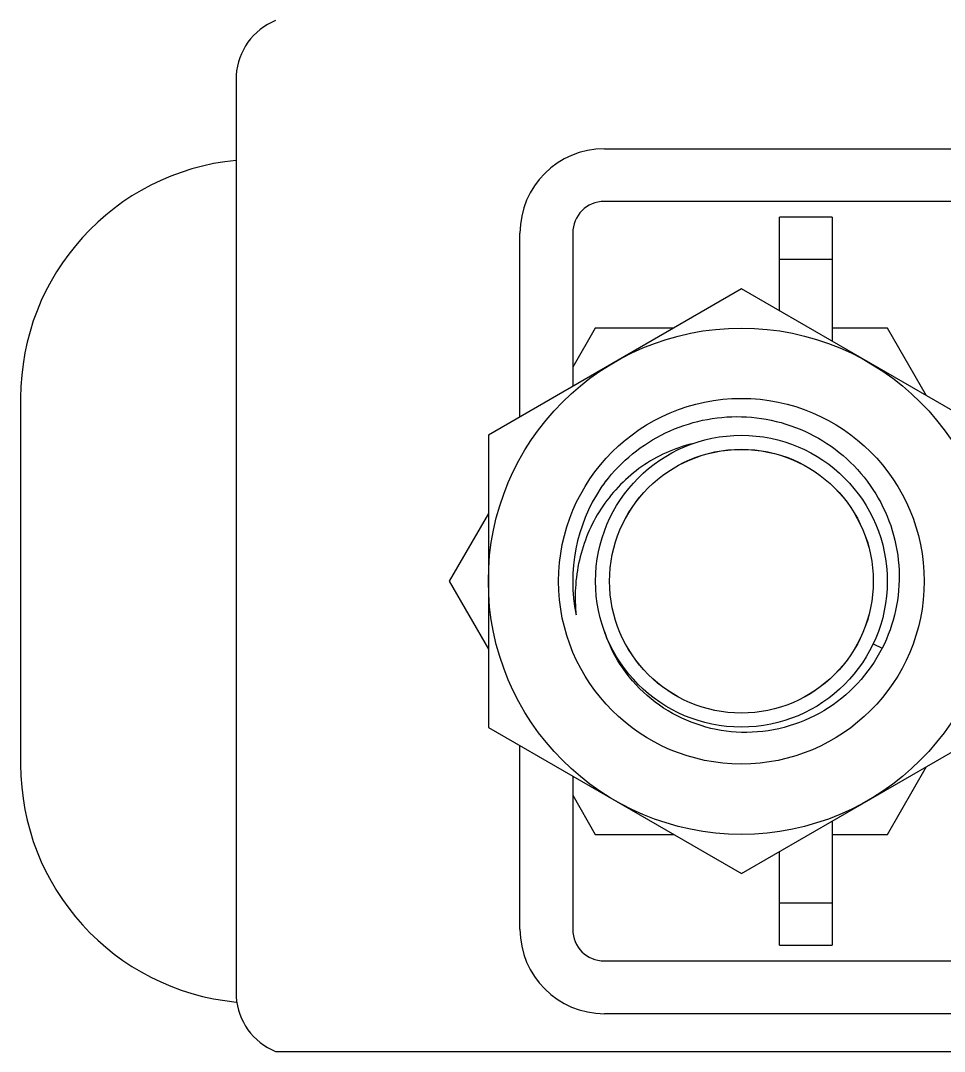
# Model space of a CAD drawing. Extents: x 27938 to 1507990, y 110129 to 923079.
# Drawn here: x 525352.2 to 525742, y 358378.1 to 358812.8 of the extents above; entities that cross this region are included whole.
import ezdxf

# ---------------------------------------------------------------- set-up
doc = ezdxf.new("R2010")
doc.units = 0
doc.header["$LTSCALE"] = 1000
doc.header["$MEASUREMENT"] = 0

msp = doc.modelspace()

# ---------------------------------------------------------------- linework, layer by layer
at = {"linetype": 'Continuous'}
for p, q in [((525443.15, 358789.73), (525443.15, 358401.11)), ((525598.51, 358758.76), (525892.12, 358758.76)), ((525892.12, 358736.51), (525598.51, 358736.51)), ((525672.36, 358690.4), (525672.36, 358729.84)), ((525694.6, 358729.84), (525672.36, 358729.84)), ((525694.6, 358729.84), (525694.6, 358677.56)), ((525562.92, 358645.71), (525562.92, 358723.17)), ((525585.16, 358723.17), (525585.16, 358658.55)), ((525694.6, 358712.04), (525672.36, 358712.04)), ((525656.34, 358699.65), (525549.57, 358638)), ((525763.11, 358638), (525656.34, 358699.65)), ((525594.7, 358683.13), (525585.16, 358666.61)), ((525627.73, 358683.13), (525594.7, 358683.13)), ((525717.98, 358683.13), (525694.6, 358683.13)), ((525734.5, 358654.52), (525717.98, 358683.13)), ((525352.21, 358653.63), (525352.21, 358499.09)), ((525549.57, 358638), (525549.57, 358514.71)), ((525549.57, 358604.97), (525533.05, 358576.36)), ((525533.05, 358576.36), (525549.57, 358547.75)), ((525711.92, 358549.92), (525715.73, 358548.1)), ((525601.06, 358548.82), (525601.01, 358548.95)), ((525549.57, 358514.71), (525656.34, 358453.07)), ((525656.34, 358453.07), (525763.11, 358514.71)), ((525562.92, 358429.55), (525562.92, 358507.01)), ((525717.98, 358469.59), (525734.5, 358498.2)), ((525585.16, 358494.17), (525585.16, 358429.55)), ((525585.16, 358486.11), (525594.7, 358469.59)), ((525694.6, 358475.16), (525694.6, 358422.88)), ((525594.7, 358469.59), (525627.73, 358469.59)), ((525694.6, 358469.59), (525717.98, 358469.59)), ((525672.36, 358422.88), (525672.36, 358462.32)), ((525672.36, 358440.67), (525694.6, 358440.67)), ((525672.36, 358422.88), (525694.6, 358422.88)), ((525598.51, 358416.2), (525892.12, 358416.2)), ((525892.12, 358393.96), (525598.51, 358393.96)), ((525700.85, 358393.85), (525611.83, 358393.85)), ((525459.78, 358378.07), (525853.55, 358378.07))]:
    msp.add_line(p, q, dxfattribs=at)
for radius in [106.77, 77.12, 61.55, 55.64, 55.61]:
    msp.add_circle((525656.34, 358576.36), radius, dxfattribs=at)
for centre, radius, start, end in [((525469.79, 358788.03), 26.69, 112.0243, 176.3478), ((525598.51, 358723.17), 35.59, 90, 180), ((525452.89, 358653.63), 100.68, 95.5519, 180), ((525598.51, 358723.17), 13.35, 90, 180), ((525656.38, 358576.32), 71.21, 143.0314, 144.3178), ((525656.34, 358576.36), 71.16, 146.4585, 191.4585), ((525656.2, 358576.45), 70.98, 144.3173, 146.4575), ((525655.15, 358575), 70.94, 143.2578, 145.0125), ((525655.26, 358574.92), 71.07, 142.4074, 143.2582), ((525656.37, 358576.36), 71.19, 187.6522, 190.0536), ((525656.1, 358576.31), 70.91, 190.0541, 191.458), ((525656.79, 358569.67), 70.58, 185.1831, 186.0541), ((525657.07, 358574.72), 61.7, 198.159, 204.6875), ((525452.89, 358499.09), 100.68, 180, 264.4481), ((525598.51, 358429.55), 35.59, 180, 270), ((525598.51, 358429.55), 13.35, 180, 270), ((525469.79, 358402.81), 26.69, 183.6522, 247.9757)]:
    msp.add_arc(centre, radius, start, end, dxfattribs=at)
for points, knots in [([(525598.94, 358618.28), (525605.6, 358626.92), (525623.19, 358641.3), (525645.44, 358646.03), (525656.34, 358645.75)], [0, 0, 0, 0, 0.500072, 1, 1, 1, 1]), ([(525656.34, 358645.75), (525667.57, 358645.46), (525690.28, 358639.19), (525715.47, 358614.75), (525725.86, 358581.21), (525720.83, 358558.11), (525715.73, 358548.1)], [0, 0, 0, 0, 0.250101, 0.50014, 0.750107, 1, 1, 1, 1]), ([(525635.62, 358634.31), (525628.04, 358632.5), (525613.44, 358625.88), (525596.73, 358608.8), (525586.99, 358586.99), (525585.79, 358571.07), (525586.5, 358563.29)], [0, 0, 0, 0, 0.249708, 0.499636, 0.749734, 1, 1, 1, 1]), ([(525656.34, 358512.61), (525644.89, 358512.93), (525621.71, 358520.01), (525605.87, 358538.43), (525601.06, 358548.82)], [0, 0, 0, 0, 0.500095, 1, 1, 1, 1]), ([(525715.73, 358548.1), (525710.28, 358537.41), (525693.04, 358518.67), (525668.34, 358512.27), (525656.34, 358512.61)], [0, 0, 0, 0, 0.500108, 1, 1, 1, 1])]:
    msp.add_open_spline(points, degree=3, knots=knots, dxfattribs=at)

doc.saveas('drawing.dxf')
